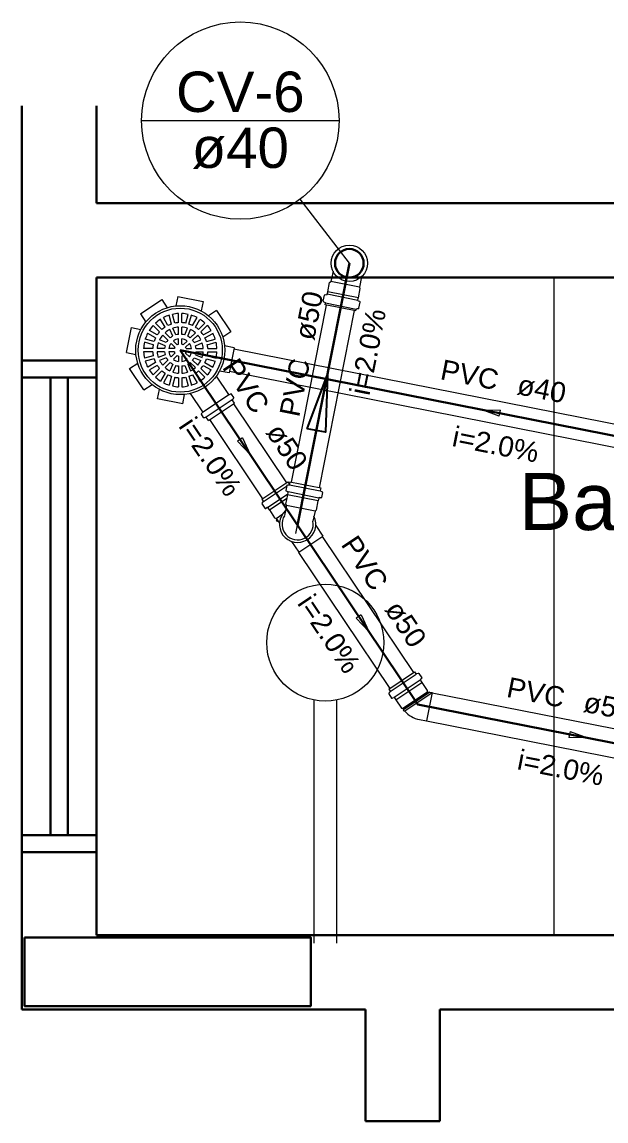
# Model space of a CAD drawing. Header units: inches. Extents: x -27 to 114, y -35 to 60.
# Drawn here: x 19.245 to 20.265, y -31.45 to -29.528 of the extents above; entities that cross this region are included whole.
import ezdxf

# ---------------------------------------------------------------- set-up
doc = ezdxf.new("R2010")
doc.units = ezdxf.units.IN
doc.header["$LTSCALE"] = 10
doc.header["$MEASUREMENT"] = 0
for name, color, linetype, lineweight in [('CV-Colunas', 6, 'Continuous', 30), ('CV-Indicação coluna', 5, 'Continuous', 20), ('CV-Sentido tubo', 8, 'Continuous', 20), ('CV-Seção tubo', 160, 'Continuous', 20), ('CV-Textos coluna', 7, 'Continuous', 20), ('CV-Textos tubo', 7, 'Continuous', 20), ('CV-Tubos detalhe', 6, 'Continuous', 30), ('FO-PILARES', 2, 'Continuous', 30), ('Simbolos', 160, 'Continuous', 20), ('Simbolos_int', 5, 'Continuous', 5), ('TQ-Sentido tubo', 8, 'Continuous', 20), ('TQ-Seção tubo', 160, 'Continuous', 20), ('TQ-Textos tubo', 7, 'Continuous', 20), ('TQ-Tubos detalhe', 6, 'Continuous', 30), ('xeixo', 3, 'Continuous', 20), ('xjanela-porta', 253, 'Continuous', 30), ('xmoveis', 253, 'Continuous', 20), ('xparede', 7, 'Continuous', 30), ('xtexto', 7, 'Continuous', 20)]:
    doc.layers.add(name, color=color, linetype=linetype, lineweight=lineweight)
doc.styles.add('Arial', font='arial.ttf')
doc.dimstyles.get("Standard").update_dxf_attribs({"dimtxt": 0.18, "dimasz": 0.18, "dimexe": 0.18, "dimexo": 0.0625, "dimgap": 0.09, "dimtad": 0, "dimtih": 1, "dimtoh": 1, "dimdec": 4, "dimzin": 0, "dimdsep": 46, "dimtxsty": 'Standard', "dimcen": 0.09, "dimadec": 0, "dimazin": 0, "dimtfac": 1, "dimtdec": 4, "dimtofl": 0, "dimtmove": 0, "dimatfit": 3, "dimfxl": 0, "dimtolj": 1, "dimtzin": 0, "dimarcsym": 0})

# ---------------------------------------------------------------- blocks, each defined once
blk = doc.blocks.new('_Closed')
at = {"color": 0, "linetype": 'ByBlock', "lineweight": -2}
for p, q in [((-1, 0.166667), (0, 0)), ((-1, 0.166667), (-1, -0.166667)), ((0, 0), (-1, -0.166667)), ((0, 0), (-1, 0))]:
    blk.add_line(p, q, dxfattribs=at)

msp = doc.modelspace()

# ---------------------------------------------------------------- linework, layer by layer
at = {"layer": 'CV-Colunas', "linetype": 'Continuous'}
msp.add_circle((19.8166, -29.9499), 0.025, dxfattribs=at)
at = {"layer": 'CV-Indicação coluna'}
for p, q in [((19.4536, -29.7005), (19.7986, -29.7005)), ((19.8166, -29.9499), (19.7308, -29.8376))]:
    msp.add_line(p, q, dxfattribs=at)
msp.add_circle((19.6261, -29.7005), 0.1725, dxfattribs=at)
at = {"layer": 'CV-Seção tubo'}
for p, q in [((19.7155, -30.3329), (19.7767, -30.0231)), ((19.7645, -30.3425), (19.8257, -30.0328))]:
    msp.add_line(p, q, dxfattribs=at)
at = {"layer": 'CV-Tubos detalhe'}
msp.add_line((19.7261, -30.4079), (19.8166, -29.9499), dxfattribs=at)
at = {"layer": 'FO-PILARES'}
msp.add_lwpolyline([(19.2491, -31.1289), (19.2491, -31.1889), (19.2491, -31.2489), (19.4991, -31.2489), (19.7491, -31.2489), (19.7491, -31.1889), (19.7491, -31.1289), (19.4991, -31.1289), (19.2491, -31.1289), (19.2491, -31.1289)], close=True, dxfattribs=at)
at = {"layer": 'Simbolos'}
for p, q in [((19.7822, -29.9836), (19.7845, -29.9821)), ((19.7881, -29.9639), (19.7845, -29.9821)), ((19.8377, -29.9737), (19.8341, -29.9919)), ((19.7781, -30.0042), (19.7789, -30.0003)), ((19.7789, -30.0001), (19.7822, -29.9836)), ((19.7789, -30.0003), (19.7789, -30.0001)), ((19.8324, -30.0106), (19.8356, -29.9942)), ((19.8356, -29.9942), (19.8341, -29.9919)), ((19.4515, -30.0384), (19.4889, -30.0134)), ((19.4889, -30.0134), (19.4985, -30.0277)), ((19.5168, -30.0079), (19.5135, -30.0246)), ((19.5168, -30.0079), (19.5609, -30.0166)), ((19.5609, -30.0166), (19.5576, -30.0333)), ((19.7711, -30.0164), (19.7733, -30.0056)), ((19.7717, -30.0175), (19.7745, -30.0188)), ((19.7742, -30.0047), (19.7769, -30.005)), ((19.7745, -30.0226), (19.775, -30.0199)), ((19.8316, -30.0148), (19.8323, -30.0109)), ((19.8323, -30.0109), (19.8324, -30.0106)), ((19.835, -30.0168), (19.8324, -30.016)), ((19.8334, -30.0287), (19.8355, -30.0179)), ((19.4515, -30.0384), (19.4611, -30.0528)), ((19.5115, -30.0547), (19.5074, -30.0394)), ((19.5182, -30.0538), (19.5182, -30.0379)), ((19.524, -30.0538), (19.524, -30.0379)), ((19.5307, -30.0547), (19.5349, -30.0394)), ((19.5846, -30.0323), (19.5703, -30.0419)), ((19.5846, -30.0323), (19.6097, -30.0697)), ((19.8279, -30.0332), (19.7745, -30.0226)), ((19.8279, -30.0332), (19.8285, -30.0305)), ((19.8325, -30.0295), (19.8294, -30.0297)), ((19.485, -30.07), (19.4738, -30.0587)), ((19.4892, -30.0658), (19.4779, -30.0546)), ((19.4945, -30.0617), (19.4866, -30.048)), ((19.4996, -30.0588), (19.4916, -30.045)), ((19.5058, -30.0562), (19.5017, -30.0409)), ((19.5364, -30.0562), (19.5405, -30.0409)), ((19.5426, -30.0588), (19.5506, -30.045)), ((19.5477, -30.0617), (19.5556, -30.048)), ((19.5531, -30.0658), (19.5643, -30.0546)), ((19.5572, -30.07), (19.5684, -30.0587)), ((19.4271, -30.1062), (19.4358, -30.0622)), ((19.4358, -30.0622), (19.4525, -30.0655)), ((19.478, -30.0804), (19.4642, -30.0725)), ((19.4809, -30.0753), (19.4672, -30.0674)), ((19.4995, -30.0845), (19.4906, -30.0755)), ((19.5037, -30.0803), (19.4947, -30.0714)), ((19.5079, -30.0776), (19.503, -30.0658)), ((19.5133, -30.0753), (19.5084, -30.0636)), ((19.5182, -30.0743), (19.5182, -30.0616)), ((19.524, -30.0743), (19.524, -30.0616)), ((19.529, -30.0753), (19.5338, -30.0636)), ((19.5344, -30.0776), (19.5392, -30.0658)), ((19.5386, -30.0803), (19.5475, -30.0714)), ((19.5427, -30.0845), (19.5517, -30.0755)), ((19.5613, -30.0753), (19.5751, -30.0674)), ((19.5642, -30.0804), (19.578, -30.0725)), ((19.6097, -30.0697), (19.5953, -30.0793)), ((19.4739, -30.0923), (19.4585, -30.0882)), ((19.4754, -30.0867), (19.4601, -30.0825)), ((19.4945, -30.0941), (19.4828, -30.0892)), ((19.4967, -30.0887), (19.485, -30.0838)), ((19.5118, -30.0967), (19.5051, -30.09)), ((19.5159, -30.0926), (19.5092, -30.0859)), ((19.5182, -30.0916), (19.5182, -30.0822)), ((19.524, -30.0916), (19.524, -30.0822)), ((19.5263, -30.0926), (19.533, -30.0859)), ((19.5305, -30.0967), (19.5371, -30.09)), ((19.5455, -30.0887), (19.5572, -30.0838)), ((19.5477, -30.0941), (19.5595, -30.0892)), ((19.5668, -30.0867), (19.5822, -30.0825)), ((19.5683, -30.0923), (19.5837, -30.0882)), ((19.6151, -30.0976), (19.5985, -30.0943)), ((19.4271, -30.1062), (19.4437, -30.1095)), ((19.473, -30.099), (19.4571, -30.099)), ((19.473, -30.1048), (19.4571, -30.1048)), ((19.4739, -30.1116), (19.4585, -30.1157)), ((19.4935, -30.099), (19.4808, -30.099)), ((19.4935, -30.1048), (19.4808, -30.1048)), ((19.4945, -30.1098), (19.4828, -30.1146)), ((19.4967, -30.1152), (19.485, -30.12)), ((19.5108, -30.099), (19.5014, -30.099)), ((19.5108, -30.1048), (19.5014, -30.1048)), ((19.5118, -30.1071), (19.5051, -30.1138)), ((19.5159, -30.1113), (19.5092, -30.1179)), ((19.5182, -30.1122), (19.5182, -30.1217)), ((19.524, -30.1122), (19.524, -30.1217)), ((19.5263, -30.1113), (19.533, -30.1179)), ((19.5305, -30.1071), (19.5371, -30.1138)), ((19.5314, -30.099), (19.5409, -30.099)), ((19.5314, -30.1048), (19.5409, -30.1048)), ((19.5455, -30.1152), (19.5572, -30.12)), ((19.5477, -30.1098), (19.5595, -30.1146)), ((19.5487, -30.099), (19.5614, -30.099)), ((19.5487, -30.1048), (19.5614, -30.1048)), ((19.5683, -30.1116), (19.5837, -30.1157)), ((19.5692, -30.099), (19.5851, -30.099)), ((19.5692, -30.1048), (19.5851, -30.1048)), ((19.6151, -30.0976), (19.6064, -30.1417)), ((19.4326, -30.1342), (19.4469, -30.1246)), ((19.4576, -30.1715), (19.4326, -30.1342)), ((19.4754, -30.1172), (19.4601, -30.1213)), ((19.478, -30.1234), (19.4642, -30.1314)), ((19.4809, -30.1285), (19.4672, -30.1364)), ((19.485, -30.1339), (19.4738, -30.1451)), ((19.4995, -30.1194), (19.4906, -30.1284)), ((19.5037, -30.1235), (19.4947, -30.1325)), ((19.5079, -30.1263), (19.503, -30.138)), ((19.5133, -30.1285), (19.5084, -30.1403)), ((19.5182, -30.1295), (19.5182, -30.1422)), ((19.524, -30.1295), (19.524, -30.1422)), ((19.529, -30.1285), (19.5338, -30.1403)), ((19.5344, -30.1263), (19.5392, -30.138)), ((19.5386, -30.1235), (19.5475, -30.1325)), ((19.5427, -30.1194), (19.5517, -30.1284)), ((19.5572, -30.1339), (19.5684, -30.1451)), ((19.5613, -30.1285), (19.5751, -30.1364)), ((19.5642, -30.1234), (19.578, -30.1314)), ((19.5668, -30.1172), (19.5822, -30.1213)), ((19.4892, -30.138), (19.4779, -30.1492)), ((19.4945, -30.1421), (19.4866, -30.1559)), ((19.4996, -30.145), (19.4916, -30.1588)), ((19.5058, -30.1476), (19.5017, -30.163)), ((19.5115, -30.1491), (19.5074, -30.1645)), ((19.5182, -30.15), (19.5182, -30.1659)), ((19.524, -30.15), (19.524, -30.1659)), ((19.5307, -30.1491), (19.5349, -30.1645)), ((19.5364, -30.1476), (19.5405, -30.163)), ((19.5426, -30.145), (19.5506, -30.1588)), ((19.5477, -30.1421), (19.5556, -30.1559)), ((19.5531, -30.138), (19.5643, -30.1492)), ((19.6058, -30.1794), (19.5842, -30.1472)), ((19.6064, -30.1417), (19.5898, -30.1384)), ((19.4576, -30.1715), (19.4719, -30.1619)), ((19.4814, -30.1872), (19.4847, -30.1706)), ((19.5254, -30.1959), (19.4814, -30.1872)), ((19.5254, -30.1959), (19.5287, -30.1793)), ((19.5605, -30.2097), (19.539, -30.1775)), ((19.6072, -30.1797), (19.6096, -30.1783)), ((19.6146, -30.1844), (19.6108, -30.1788)), ((19.6119, -30.1885), (19.6145, -30.1856)), ((19.6158, -30.1943), (19.6119, -30.1885)), ((19.5603, -30.2111), (19.5581, -30.2129)), ((19.5705, -30.2247), (19.6158, -30.1943)), ((19.5618, -30.2197), (19.558, -30.2141)), ((19.5667, -30.2189), (19.563, -30.2201)), ((19.5705, -30.2247), (19.5667, -30.2189)), ((19.6637, -30.3625), (19.7092, -30.332)), ((19.7072, -30.3384), (19.7055, -30.3471)), ((19.7079, -30.3377), (19.711, -30.3374)), ((19.7092, -30.332), (19.7117, -30.3357)), ((19.7128, -30.3323), (19.7121, -30.3367)), ((19.7128, -30.3323), (19.7665, -30.3429)), ((19.7665, -30.3429), (19.7657, -30.3471)), ((19.6637, -30.3625), (19.6662, -30.3662)), ((19.7087, -30.3549), (19.7052, -30.3714)), ((19.7062, -30.3481), (19.7086, -30.349)), ((19.7094, -30.3502), (19.7085, -30.3547)), ((19.7085, -30.3547), (19.7087, -30.3549)), ((19.7617, -30.3654), (19.7586, -30.3819)), ((19.7621, -30.3651), (19.7617, -30.3654)), ((19.763, -30.3606), (19.7621, -30.3651)), ((19.7667, -30.3603), (19.7641, -30.3599)), ((19.769, -30.3497), (19.7662, -30.3483)), ((19.7695, -30.3509), (19.768, -30.3594)), ((19.664, -30.371), (19.6689, -30.3782)), ((19.6641, -30.3697), (19.6662, -30.3674)), ((19.6703, -30.3785), (19.6725, -30.3773)), ((19.6739, -30.3776), (19.6764, -30.3814)), ((19.6764, -30.3814), (19.6768, -30.3814)), ((19.6768, -30.3814), (19.6861, -30.3953)), ((19.7068, -30.3737), (19.7033, -30.3913)), ((19.7052, -30.3714), (19.7068, -30.3737)), ((19.7566, -30.3833), (19.7529, -30.4012)), ((19.7586, -30.3819), (19.7566, -30.3833)), ((19.6861, -30.3953), (19.6886, -30.396)), ((19.6886, -30.396), (19.6943, -30.4045)), ((19.69, -30.3981), (19.6888, -30.3989)), ((19.6888, -30.3989), (19.6905, -30.4014)), ((19.6918, -30.4008), (19.6905, -30.4014)), ((19.7579, -30.4083), (19.7705, -30.427)), ((19.7158, -30.4365), (19.7283, -30.4552)), ((19.8854, -30.6946), (19.9306, -30.6643)), ((19.9306, -30.6643), (19.933, -30.6678)), ((19.9371, -30.6672), (19.9342, -30.6682)), ((19.9383, -30.6676), (19.9432, -30.6749)), ((19.9407, -30.6793), (19.9433, -30.6832)), ((19.9431, -30.6761), (19.9409, -30.6779)), ((19.9433, -30.6832), (19.9528, -30.6973)), ((19.8854, -30.6946), (19.8877, -30.6982)), ((19.8855, -30.703), (19.8904, -30.7102)), ((19.8856, -30.7017), (19.8877, -30.6994)), ((19.8916, -30.7106), (19.894, -30.7093)), ((19.8954, -30.7096), (19.898, -30.7135)), ((19.9528, -30.6973), (19.9525, -30.6978)), ((19.9533, -30.6991), (19.9613, -30.7006)), ((19.898, -30.7135), (19.9075, -30.7277)), ((19.9075, -30.7277), (19.9101, -30.728)), ((19.9101, -30.728), (19.9115, -30.7301)), ((19.9115, -30.7301), (19.9104, -30.7311)), ((19.9104, -30.7311), (19.9119, -30.7334)), ((19.9133, -30.7328), (19.9119, -30.7334)), ((19.9392, -30.748), (19.9515, -30.7502))]:
    msp.add_line(p, q, dxfattribs=at)
for centre, radius in [((19.8166, -29.9499), 0.0318), ((19.5211, -30.1019), 0.0777), ((19.5211, -30.1019), 0.0735), ((19.5211, -30.1019), 0.0735)]:
    msp.add_circle(centre, radius, dxfattribs=at)
for centre, radius, start, end in [((19.7721, -30.0166), 0.001, 168.822, 243.822), ((19.7742, -30.0058), 0.001, 83.8224, 168.822), ((19.774, -30.0197), 0.001, 348.822, 63.8224), ((19.7771, -30.004), 0.001, 263.822, 348.822), ((19.8326, -30.015), 0.001, 168.822, 253.822), ((19.8346, -30.0177), 0.001, 348.822, 73.8224), ((19.5211, -30.1019), 0.0641, 92.6132, 102.3868), ((19.5211, -30.1019), 0.0641, 77.6132, 87.3868), ((19.8294, -30.0307), 0.001, 93.8224, 168.822), ((19.8324, -30.0285), 0.001, 273.822, 348.822), ((19.5211, -30.1019), 0.0641, 137.6132, 147.3868), ((19.5211, -30.1019), 0.0641, 122.6132, 132.3868), ((19.5211, -30.1019), 0.0641, 107.6132, 117.3868), ((19.5211, -30.1019), 0.0482, 108.4746, 116.5254), ((19.5211, -30.1019), 0.0482, 93.4746, 101.5254), ((19.5211, -30.1019), 0.0482, 78.4746, 86.5254), ((19.5211, -30.1019), 0.0482, 63.4746, 71.5254), ((19.5211, -30.1019), 0.0641, 62.6132, 72.3868), ((19.5211, -30.1019), 0.0641, 47.6132, 57.3868), ((19.5211, -30.1019), 0.0641, 32.6132, 42.3868), ((19.5211, -30.1019), 0.0641, 152.6132, 162.3868), ((19.5211, -30.1019), 0.0482, 138.4746, 146.5254), ((19.5211, -30.1019), 0.0404, 139.1455, 153.3545), ((19.5211, -30.1019), 0.0482, 123.4746, 131.5254), ((19.5211, -30.1019), 0.0404, 116.6455, 130.8545), ((19.5211, -30.1019), 0.0277, 118.5423, 128.9577), ((19.5211, -30.1019), 0.0404, 94.1455, 108.3545), ((19.5211, -30.1019), 0.0277, 96.0423, 106.4577), ((19.5211, -30.1019), 0.0404, 71.6455, 85.8545), ((19.5211, -30.1019), 0.0277, 73.5423, 83.9577), ((19.5211, -30.1019), 0.0277, 51.0423, 61.4577), ((19.5211, -30.1019), 0.0404, 49.1455, 63.3545), ((19.5211, -30.1019), 0.0482, 48.4746, 56.5254), ((19.5211, -30.1019), 0.0404, 26.6455, 40.8545), ((19.5211, -30.1019), 0.0482, 33.4746, 41.5254), ((19.5211, -30.1019), 0.0641, 17.6132, 27.3868), ((19.5211, -30.1019), 0.0641, 167.6132, 177.3868), ((19.5211, -30.1019), 0.0482, 168.4746, 176.5254), ((19.5211, -30.1019), 0.0482, 153.4746, 161.5254), ((19.5211, -30.1019), 0.0404, 161.6455, 175.8545), ((19.5211, -30.1019), 0.0277, 163.5423, 173.9577), ((19.5211, -30.1019), 0.0277, 141.0423, 151.4577), ((19.5211, -30.1019), 0.02, 143.415, 171.585), ((19.5211, -30.1019), 0.02, 98.415, 126.585), ((19.5211, -30.1019), 0.0107, 150.8266, 164.1734), ((19.5211, -30.1019), 0.0107, 105.8266, 119.1734), ((19.5211, -30.1019), 0.02, 53.415, 81.585), ((19.5211, -30.1019), 0.0107, 60.8266, 74.1734), ((19.5211, -30.1019), 0.0107, 15.8266, 29.1734), ((19.5211, -30.1019), 0.02, 8.415, 36.585), ((19.5211, -30.1019), 0.0277, 28.5423, 38.9577), ((19.5211, -30.1019), 0.0277, 6.0423, 16.4577), ((19.5211, -30.1019), 0.0404, 4.1455, 18.3545), ((19.5211, -30.1019), 0.0482, 18.4746, 26.5254), ((19.5211, -30.1019), 0.0482, 3.4746, 11.5254), ((19.5211, -30.1019), 0.0641, 2.6132, 12.3868), ((19.5211, -30.1019), 0.0641, 182.6132, 192.3868), ((19.5211, -30.1019), 0.0482, 183.4746, 191.5254), ((19.5211, -30.1019), 0.0404, 184.1455, 198.3545), ((19.5211, -30.1019), 0.0277, 186.0423, 196.4577), ((19.5211, -30.1019), 0.0277, 208.5423, 218.9577), ((19.5211, -30.1019), 0.02, 188.415, 216.585), ((19.5211, -30.1019), 0.0107, 195.8266, 209.1734), ((19.5211, -30.1019), 0.0107, 240.8266, 254.1734), ((19.5211, -30.1019), 0.0107, 285.8266, 299.1734), ((19.5211, -30.1019), 0.0107, 330.8266, 344.1734), ((19.5211, -30.1019), 0.02, 323.415, 351.585), ((19.5211, -30.1019), 0.0277, 321.0423, 331.4577), ((19.5211, -30.1019), 0.0277, 343.5423, 353.9577), ((19.5211, -30.1019), 0.0404, 341.6455, 355.8545), ((19.5211, -30.1019), 0.0482, 348.4746, 356.5254), ((19.5211, -30.1019), 0.0641, 347.6132, 357.3868), ((19.5211, -30.1019), 0.0641, 197.6132, 207.3868), ((19.5211, -30.1019), 0.0482, 198.4746, 206.5254), ((19.5211, -30.1019), 0.0482, 213.4746, 221.5254), ((19.5211, -30.1019), 0.0404, 206.6455, 220.8545), ((19.5211, -30.1019), 0.0404, 229.1455, 243.3545), ((19.5211, -30.1019), 0.0277, 231.0423, 241.4577), ((19.5211, -30.1019), 0.02, 233.415, 261.585), ((19.5211, -30.1019), 0.0277, 253.5423, 263.9577), ((19.5211, -30.1019), 0.02, 278.415, 306.585), ((19.5211, -30.1019), 0.0277, 276.0423, 286.4577), ((19.5211, -30.1019), 0.0277, 298.5423, 308.9577), ((19.5211, -30.1019), 0.0404, 296.6455, 310.8545), ((19.5211, -30.1019), 0.0404, 319.1455, 333.3545), ((19.5211, -30.1019), 0.0482, 318.4746, 326.5254), ((19.5211, -30.1019), 0.0482, 333.4746, 341.5254), ((19.5211, -30.1019), 0.0641, 332.6132, 342.3868), ((19.5211, -30.1019), 0.0641, 212.6132, 222.3868), ((19.5211, -30.1019), 0.0641, 227.6132, 237.3868), ((19.5211, -30.1019), 0.0482, 228.4746, 236.5254), ((19.5211, -30.1019), 0.0482, 243.4746, 251.5254), ((19.5211, -30.1019), 0.0404, 251.6455, 265.8545), ((19.5211, -30.1019), 0.0482, 258.4746, 266.5254), ((19.5211, -30.1019), 0.0404, 274.1455, 288.3545), ((19.5211, -30.1019), 0.0482, 273.4746, 281.5254), ((19.5211, -30.1019), 0.0482, 288.4746, 296.5254), ((19.5211, -30.1019), 0.0482, 303.4746, 311.5254), ((19.5211, -30.1019), 0.0641, 302.6132, 312.3868), ((19.5211, -30.1019), 0.0641, 317.6132, 327.3868), ((19.5211, -30.1019), 0.0641, 242.6132, 252.3868), ((19.5211, -30.1019), 0.0641, 257.6132, 267.3868), ((19.5211, -30.1019), 0.0641, 272.6132, 282.3868), ((19.5211, -30.1019), 0.0641, 287.6132, 297.3868), ((19.6066, -30.1788), 0.001, 213.818, 298.818), ((19.61, -30.1793), 0.001, 33.8179, 118.818), ((19.6132, -30.1886), 0.001, 138.818, 213.818), ((19.6137, -30.1849), 0.001, 318.818, 33.8179), ((19.5589, -30.2135), 0.001, 128.818, 213.818), ((19.5597, -30.2103), 0.001, 308.818, 33.8179), ((19.5626, -30.2192), 0.001, 213.818, 288.818), ((19.5662, -30.22), 0.001, 33.8179, 108.818), ((19.7064, -30.3471), 0.001, 168.818, 253.818), ((19.7081, -30.3388), 0.001, 93.8178, 168.818), ((19.711, -30.3365), 0.001, 273.818, 348.818), ((19.7126, -30.3352), 0.001, 213.818, 247.389), ((19.7665, -30.3475), 0.001, 168.818, 243.818), ((19.6654, -30.3667), 0.001, 318.818, 33.8179), ((19.7084, -30.35), 0.001, 348.818, 73.8178), ((19.7641, -30.3608), 0.001, 83.8178, 168.818), ((19.7669, -30.3592), 0.001, 263.818, 348.818), ((19.7686, -30.3506), 0.001, 348.818, 63.8179), ((19.6649, -30.3704), 0.001, 138.818, 213.818), ((19.6697, -30.3777), 0.001, 213.818, 298.818), ((19.6731, -30.3782), 0.001, 33.8179, 118.818), ((19.7262, -30.4063), 0.0273, 146.771, 10.8653), ((19.9338, -30.6673), 0.001, 213.816, 288.816), ((19.9375, -30.6682), 0.001, 33.8164, 108.816), ((19.9415, -30.6787), 0.001, 128.816, 213.816), ((19.9423, -30.6754), 0.001, 308.816, 33.8164), ((19.8864, -30.7024), 0.001, 138.816, 213.816), ((19.8869, -30.6987), 0.001, 318.816, 33.8164), ((19.8912, -30.7097), 0.001, 213.816, 298.816), ((19.8946, -30.7101), 0.001, 33.8164, 118.816), ((19.9535, -30.698), 0.001, 168.816, 258.816), ((19.9487, -30.7016), 0.0473, 221.419, 258.372)]:
    msp.add_arc(centre, radius, start, end, dxfattribs=at)
at = {"layer": 'Simbolos_int'}
for p, q in [((19.8341, -29.9919), (19.7845, -29.9821)), ((19.8324, -30.0106), (19.7789, -30.0001)), ((19.8285, -30.0305), (19.775, -30.0199)), ((19.8316, -30.0148), (19.7781, -30.0042)), ((19.6062, -30.18), (19.5609, -30.2103)), ((19.6119, -30.1885), (19.5667, -30.2189)), ((19.6667, -30.3668), (19.707, -30.3398)), ((19.7103, -30.3376), (19.7122, -30.3363)), ((19.7119, -30.3374), (19.7655, -30.3481)), ((19.6733, -30.3768), (19.7089, -30.353)), ((19.6768, -30.3814), (19.7075, -30.3608)), ((19.7621, -30.3651), (19.7085, -30.3547)), ((19.7096, -30.3492), (19.7632, -30.3599)), ((19.7566, -30.3833), (19.7068, -30.3737)), ((19.6886, -30.396), (19.7001, -30.3884)), ((19.7338, -30.4176), (19.7175, -30.3933)), ((19.7232, -30.4225), (19.7291, -30.3927)), ((19.7283, -30.4552), (19.7705, -30.427)), ((19.8882, -30.6988), (19.9334, -30.6685)), ((19.8948, -30.7088), (19.9401, -30.6784)), ((19.898, -30.7135), (19.9433, -30.6832)), ((19.9101, -30.728), (19.9533, -30.6991)), ((19.9115, -30.7301), (19.957, -30.6996)), ((19.9133, -30.7328), (19.9613, -30.7006)), ((19.9613, -30.7006), (19.9515, -30.7502))]:
    msp.add_line(p, q, dxfattribs=at)
msp.add_circle((19.8166, -29.9499), 0.0255, dxfattribs=at)
msp.add_arc((19.7262, -30.4063), 0.0318, 131.679, 25.9572, dxfattribs=at)
at = {"layer": 'TQ-Sentido tubo'}
for points in [[(20.0796, -30.2122), (20.1177, -30.2198)], [(19.6256, -30.2579), (19.604, -30.2256)], [(19.8331, -30.5677), (19.8115, -30.5354)], [(20.2014, -30.7739), (20.1632, -30.7663)]]:
    msp.add_lwpolyline(points, dxfattribs=at)
at = {"layer": 'TQ-Seção tubo'}
for p, q in [((20.6221, -30.299), (19.6146, -30.1)), ((20.6144, -30.3382), (19.6069, -30.1393)), ((19.614, -30.1956), (19.7065, -30.3338)), ((19.5724, -30.2234), (19.665, -30.3616)), ((19.7694, -30.4277), (19.9288, -30.6656)), ((19.7279, -30.4555), (19.8872, -30.6934)), ((19.9613, -30.7009), (20.3737, -30.7825)), ((19.9516, -30.75), (20.364, -30.8315))]:
    msp.add_line(p, q, dxfattribs=at)
at = {"layer": 'TQ-Tubos detalhe'}
for p, q in [((19.5211, -30.1019), (19.7261, -30.4079)), ((20.6451, -30.3239), (19.5211, -30.1019)), ((19.7261, -30.4079), (19.9361, -30.7214)), ((19.9361, -30.7214), (20.4596, -30.8249))]:
    msp.add_line(p, q, dxfattribs=at)
at = {"layer": 'xeixo'}
for p, q in [((19.8166, -29.9499), (19.7261, -30.4079)), ((20.6451, -30.3239), (19.5211, -30.1019)), ((19.9361, -30.7214), (19.5211, -30.1019)), ((20.4596, -30.8249), (19.9361, -30.7214))]:
    msp.add_line(p, q, dxfattribs=at)
at = {"layer": 'xjanela-porta'}
for p, q in [((19.2446, -30.9499), (19.2446, -30.1499)), ((19.3746, -30.9499), (19.3746, -30.1499))]:
    msp.add_line(p, q, dxfattribs=at)
for points in [[(19.3746, -30.1199), (19.3746, -30.1499), (19.2446, -30.1499), (19.2446, -30.1199)], [(19.2446, -30.9799), (19.2446, -30.9499), (19.3746, -30.9499), (19.3746, -30.9799)]]:
    msp.add_lwpolyline(points, dxfattribs=at)
msp.add_lwpolyline([(19.3246, -30.9499), (19.3246, -30.1499), (19.2946, -30.1499), (19.2946, -30.9499), (19.3246, -30.9499), (19.3246, -30.9499)], close=True, dxfattribs=at)
at = {"layer": 'xmoveis'}
for p, q in [((20.1746, -31.1249), (20.1746, -29.9749)), ((19.7546, -30.7139), (19.7546, -31.1389)), ((19.7946, -31.1389), (19.7946, -30.7139))]:
    msp.add_line(p, q, dxfattribs=at)
msp.add_circle((19.7746, -30.6134), 0.1023, dxfattribs=at)
at = {"layer": 'xparede'}
for p, q in [((19.2446, -30.1199), (19.2446, -29.6749)), ((19.3746, -29.6749), (19.3746, -29.8449)), ((19.3746, -29.8449), (21.6206, -29.8449)), ((19.3746, -29.9749), (21.5446, -29.9749)), ((19.3746, -30.1199), (19.3746, -29.9749)), ((19.3746, -30.1199), (19.2446, -30.1199)), ((19.2446, -31.2549), (19.2446, -30.9799)), ((19.3746, -30.9799), (19.2446, -30.9799)), ((19.3746, -31.1249), (19.3746, -30.9799)), ((19.3746, -31.1249), (21.5446, -31.1249)), ((19.2446, -31.2549), (19.8446, -31.2549)), ((19.8446, -31.2549), (19.8446, -31.4499)), ((19.9746, -31.2549), (19.9746, -31.4499)), ((19.9746, -31.2549), (21.8446, -31.2549)), ((19.9746, -31.4499), (19.8446, -31.4499))]:
    msp.add_line(p, q, dxfattribs=at)

# ---------------------------------------------------------------- block references
at = {"layer": 'TQ-Sentido tubo'}
for p, xscale, yscale, zscale, rotation in [((20.0485, -30.2061), 0.03170202377216485, 0.03170202377216485, 0.03170202377216485, 168.8253752860004), ((19.6433, -30.2843), 0.03170202377216084, 0.03170202377216084, 0.03170202377216084, 303.8227475964433), ((19.8508, -30.594), 0.03170202377217264, 0.03170202377217264, 0.03170202377217264, 303.822747596429), ((20.2325, -30.78), 0.03170202377216732, 0.03170202377216732, 0.03170202377216732, 348.8154218655625)]:
    msp.add_blockref('_Closed', p, dxfattribs=dict(at, xscale=xscale, yscale=yscale, zscale=zscale, rotation=rotation))

# ---------------------------------------------------------------- texts
at = {"layer": 'CV-Textos coluna', "char_height": 0.0706, "attachment_point": 8, "line_spacing_factor": 0.798, "style": 'Arial'}
for s, insert, width in [('CV-6', (19.6261, -29.6864), 0.246674), ('ø40', (19.6261, -29.7851), 0.186458)]:
    msp.add_mtext(s, dxfattribs=dict(at, insert=insert, width=width))
at = {"layer": 'CV-Textos tubo', "char_height": 0.0353, "rotation": 78.8224, "line_spacing_factor": 0.798, "style": 'Arial'}
for s, insert, width, attachment_point in [('ø50', (19.7557, -30.0865), 0.092921, 7), ('i=2.0%', (19.8667, -30.1083), 0.166627, 8), ('PVC', (19.7489, -30.121), 0.111085, 9)]:
    msp.add_mtext(s, dxfattribs=dict(at, insert=insert, width=width, attachment_point=attachment_point))
at = {"layer": 'TQ-Textos tubo', "char_height": 0.0353, "line_spacing_factor": 0.798, "style": 'Arial'}
for s, insert, width, attachment_point, rotation in [('PVC', (19.6493, -30.2164), 0.111085, 9, 303.8179), ('PVC', (20.0731, -30.1725), 0.111085, 9, 348.8274), ('ø40', (20.1076, -30.1795), 0.092921, 7, 348.8274), ('i=2.0%', (19.5588, -30.2982), 0.166627, 8, 303.8179), ('ø50', (19.6688, -30.2459), 0.092921, 7, 303.8179), ('i=2.0%', (20.0689, -30.2845), 0.166627, 8, 348.8274), ('PVC', (19.8568, -30.5262), 0.111085, 9, 303.818), ('i=2.0%', (19.7663, -30.6079), 0.166627, 8, 303.818), ('ø50', (19.8763, -30.5557), 0.092921, 7, 303.818), ('PVC', (20.1889, -30.728), 0.111085, 9, 348.8164), ('ø50', (20.2234, -30.7347), 0.092921, 7, 348.8164), ('i=2.0%', (20.1826, -30.8497), 0.166627, 8, 348.8164)]:
    msp.add_mtext(s, dxfattribs=dict(at, insert=insert, width=width, attachment_point=attachment_point, rotation=rotation))
at = {"layer": 'xtexto', "insert": (20.3146, -30.4179), "char_height": 0.1, "width": 0.555998, "attachment_point": 8, "line_spacing_factor": 0.798, "style": 'Arial'}
msp.add_mtext('Banho', dxfattribs=at)

# ---------------------------------------------------------------- leaders
at = {"layer": 'CV-Sentido tubo'}
msp.add_leader([(19.7782, -30.1443), (19.7645, -30.2136)], dimstyle='Standard', override={"dimasz": 0.1, "dimldrblk": 'Closed'}, dxfattribs=at)

doc.saveas('drawing.dxf')
